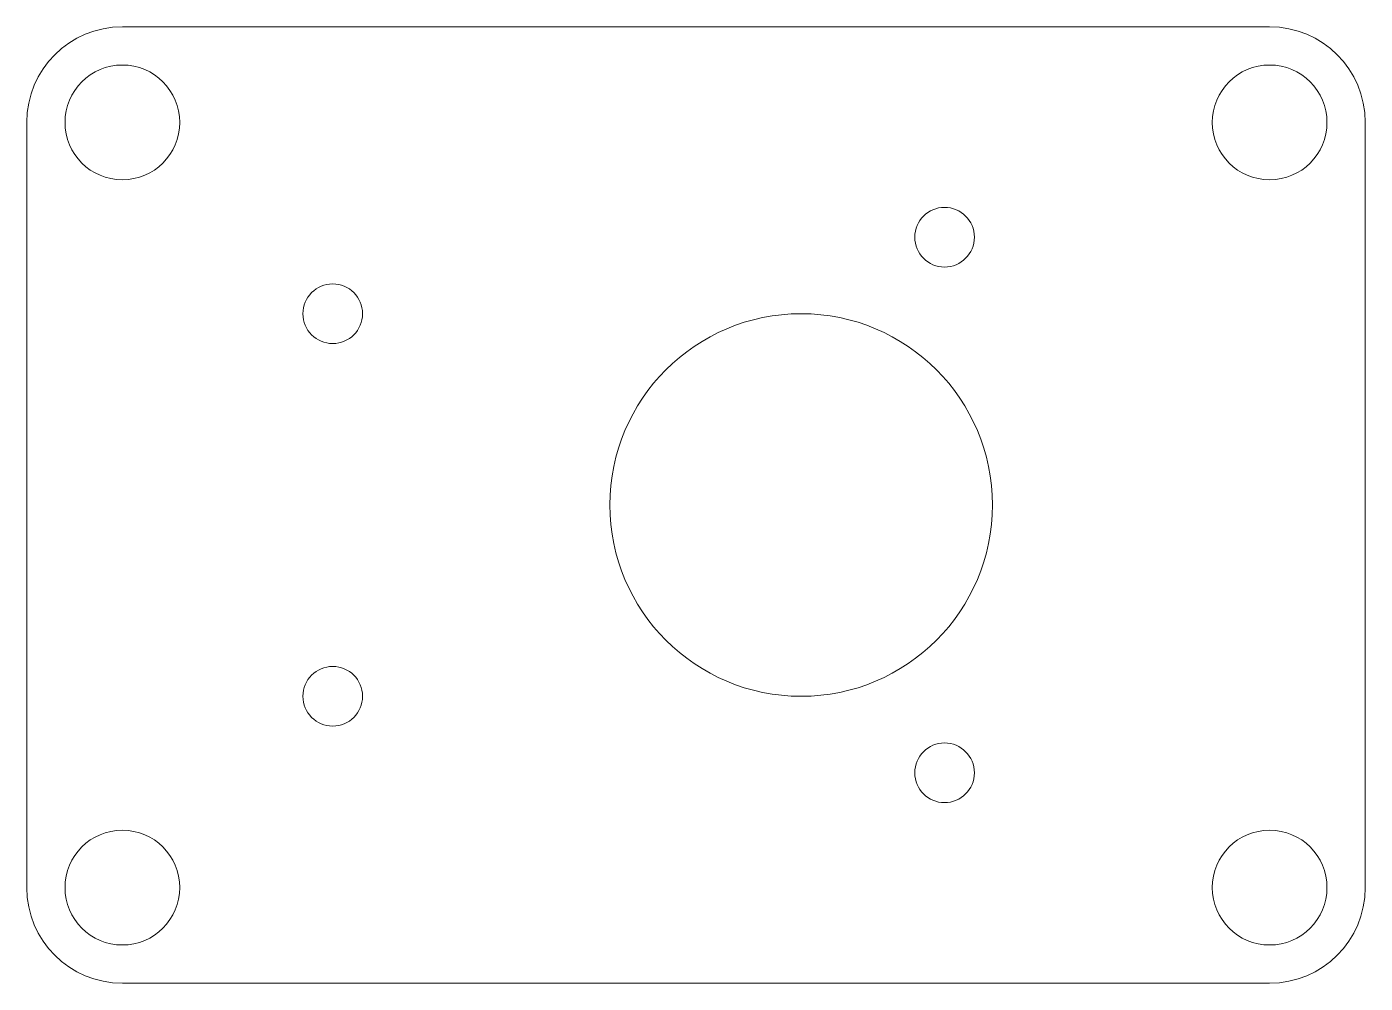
# Model space of a CAD drawing. Header units: inches. Extents: x -1.75 to 1.75, y -1.25 to 1.25.
import ezdxf

# ---------------------------------------------------------------- set-up
doc = ezdxf.new("R2010")
doc.units = ezdxf.units.IN
doc.layers.get('0').update_dxf_attribs({"color": 1, "linetype": 'CONTINUOUS', "lineweight": 0})

msp = doc.modelspace()

# ---------------------------------------------------------------- linework, layer by layer
for p, q in [((-1.5, 1.25), (1.5, 1.25)), ((-1.75, -1), (-1.75, 1)), ((1.75, 1), (1.75, -1)), ((1.5, -1.25), (-1.5, -1.25))]:
    msp.add_line(p, q)
for centre, radius in [((-1.5, 1), 0.15), ((1.5, 1), 0.15), ((0.65, 0.7), 0.078), ((-0.95, 0.5), 0.078), ((0.275, 0), 0.5), ((-0.95, -0.5), 0.078), ((0.65, -0.7), 0.078), ((-1.5, -1), 0.15), ((1.5, -1), 0.15)]:
    msp.add_circle(centre, radius)
for centre, start, end in [((-1.5, 1), 90, 180), ((1.5, 1), 0, 90), ((-1.5, -1), 180, 270), ((1.5, -1), 270, 0)]:
    msp.add_arc(centre, 0.25, start, end)

doc.saveas('drawing.dxf')
